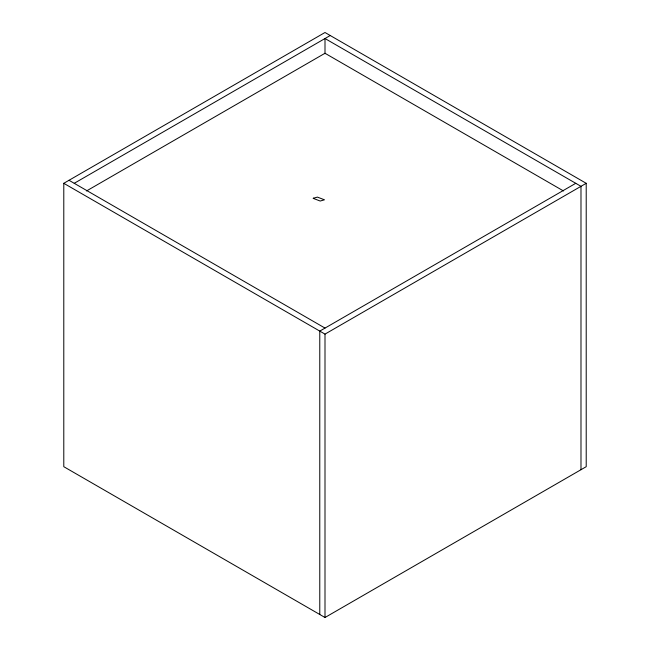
<?xml version="1.0" encoding="UTF-8"?>
<svg xmlns="http://www.w3.org/2000/svg" width="650" height="650" viewBox="0 0 650 650"><rect width="100%" height="100%" fill="white"/><g stroke="black" fill="none" stroke-linecap="round" stroke-linejoin="round"><path stroke-width="0.97" d="M63.789 183.308L325 32.5L586.211 183.308L586.211 466.692L325 617.5L63.789 466.692L63.789 183.308L325 334.116L586.211 183.308M74.238 183.308L330.224 35.514M86.515 190.954L325 53.267L563.485 190.954M575.762 183.308L319.776 331.102L319.776 614.486M69.014 180.294L325 328.079M580.986 469.706L580.986 186.322L325 38.529L325 53.714M325 334.116L325 617.5M313.584 198.177L313.105 198.331L320.19 201.029L324.488 199.802L317.387 197.112L313.584 198.177"/></g></svg>
